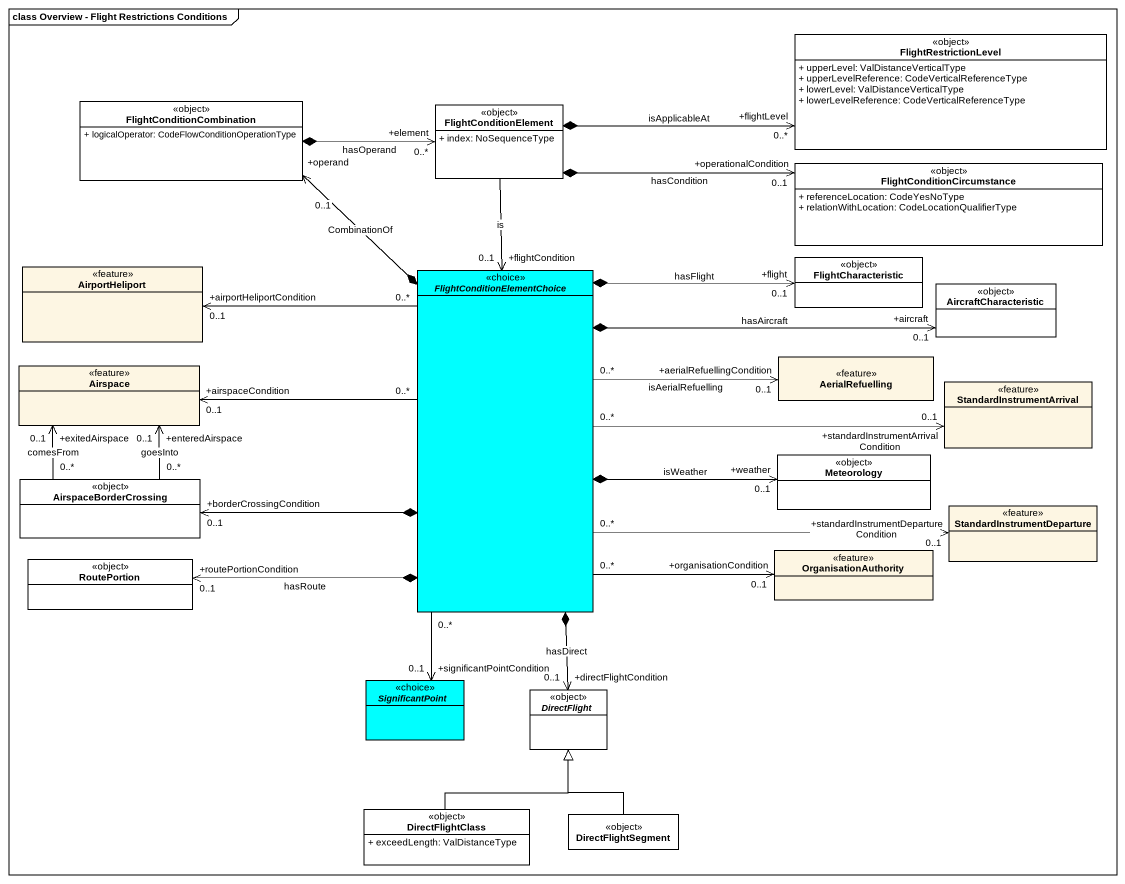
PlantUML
@startuml
mainframe class Overview - Flight Restrictions Conditions
hide circle
hide empty members
skinparam classAttributeIconSize 0
class FlightRestrictionLevel <<object>> #FFFFFF {
  + upperLevel: ValDistanceVerticalType
  + upperLevelReference: CodeVerticalReferenceType
  + lowerLevel: ValDistanceVerticalType
  + lowerLevelReference: CodeVerticalReferenceType
}
class FlightConditionCombination <<object>> #FFFFFF {
  + logicalOperator: CodeFlowConditionOperationType
}
class FlightConditionElement <<object>> #FFFFFF {
  + index: NoSequenceType
}
class FlightConditionCircumstance <<object>> #FFFFFF {
  + referenceLocation: CodeYesNoType
  + relationWithLocation: CodeLocationQualifierType
}
class AirportHeliport <<feature>>
abstract class FlightConditionElementChoice <<choice>> #00FFFF
class FlightCharacteristic <<object>> #FFFFFF
class AircraftCharacteristic <<object>> #FFFFFF
class Airspace <<feature>>
class AerialRefuelling <<feature>>
class StandardInstrumentArrival <<feature>>
class Meteorology <<object>> #FFFFFF
class AirspaceBorderCrossing <<object>> #FFFFFF
class StandardInstrumentDeparture <<feature>>
class RoutePortion <<object>> #FFFFFF
class OrganisationAuthority <<feature>>
abstract class SignificantPoint <<choice>> #00FFFF
abstract class DirectFlight <<object>> #FFFFFF
class DirectFlightClass <<object>> #FFFFFF {
  + exceedLength: ValDistanceType
}
class DirectFlightSegment <<object>> #FFFFFF
FlightConditionCombination *-right-> "+element\n0..*" FlightConditionElement : hasOperand
FlightConditionElement *-right-> "+flightLevel\n0..*" FlightRestrictionLevel : isApplicableAt
FlightConditionElement *-right-> "+operationalCondition\n0..1" FlightConditionCircumstance : hasCondition
FlightConditionElement --> "+flightCondition\n0..1" FlightConditionElementChoice : is
FlightConditionElementChoice *-up-> "+operand\n0..1" FlightConditionCombination : CombinationOf
FlightConditionElementChoice "0..*" -left-> "+airportHeliportCondition\n0..1" AirportHeliport
FlightConditionElementChoice *-right-> "+flight\n0..1" FlightCharacteristic : hasFlight
FlightConditionElementChoice *-right-> "+aircraft\n0..1" AircraftCharacteristic : hasAircraft
FlightConditionElementChoice "0..*" -left-> "+airspaceCondition\n0..1" Airspace
FlightConditionElementChoice "0..*" -right-> "+aerialRefuellingCondition\n0..1" AerialRefuelling : isAerialRefuelling
FlightConditionElementChoice "0..*" -right-> "+standardInstrumentArrivalCondition\n0..1" StandardInstrumentArrival
FlightConditionElementChoice *-right-> "+weather\n0..1" Meteorology : isWeather
FlightConditionElementChoice *-left-> "+borderCrossingCondition\n0..1" AirspaceBorderCrossing
FlightConditionElementChoice "0..*" -right-> "+standardInstrumentDepartureCondition\n0..1" StandardInstrumentDeparture
FlightConditionElementChoice *-left-> "+routePortionCondition\n0..1" RoutePortion : hasRoute
FlightConditionElementChoice "0..*" -right-> "+organisationCondition\n0..1" OrganisationAuthority
FlightConditionElementChoice "0..*" --> "+significantPointCondition\n0..1" SignificantPoint
FlightConditionElementChoice *--> "+directFlightCondition\n0..1" DirectFlight : hasDirect
AirspaceBorderCrossing "0..*" -up-> "+exitedAirspace\n0..1" Airspace : comesFrom
AirspaceBorderCrossing "0..*" -up-> "+enteredAirspace\n0..1" Airspace : goesInto
DirectFlightClass -up-|> DirectFlight
DirectFlightSegment -up-|> DirectFlight
@enduml
